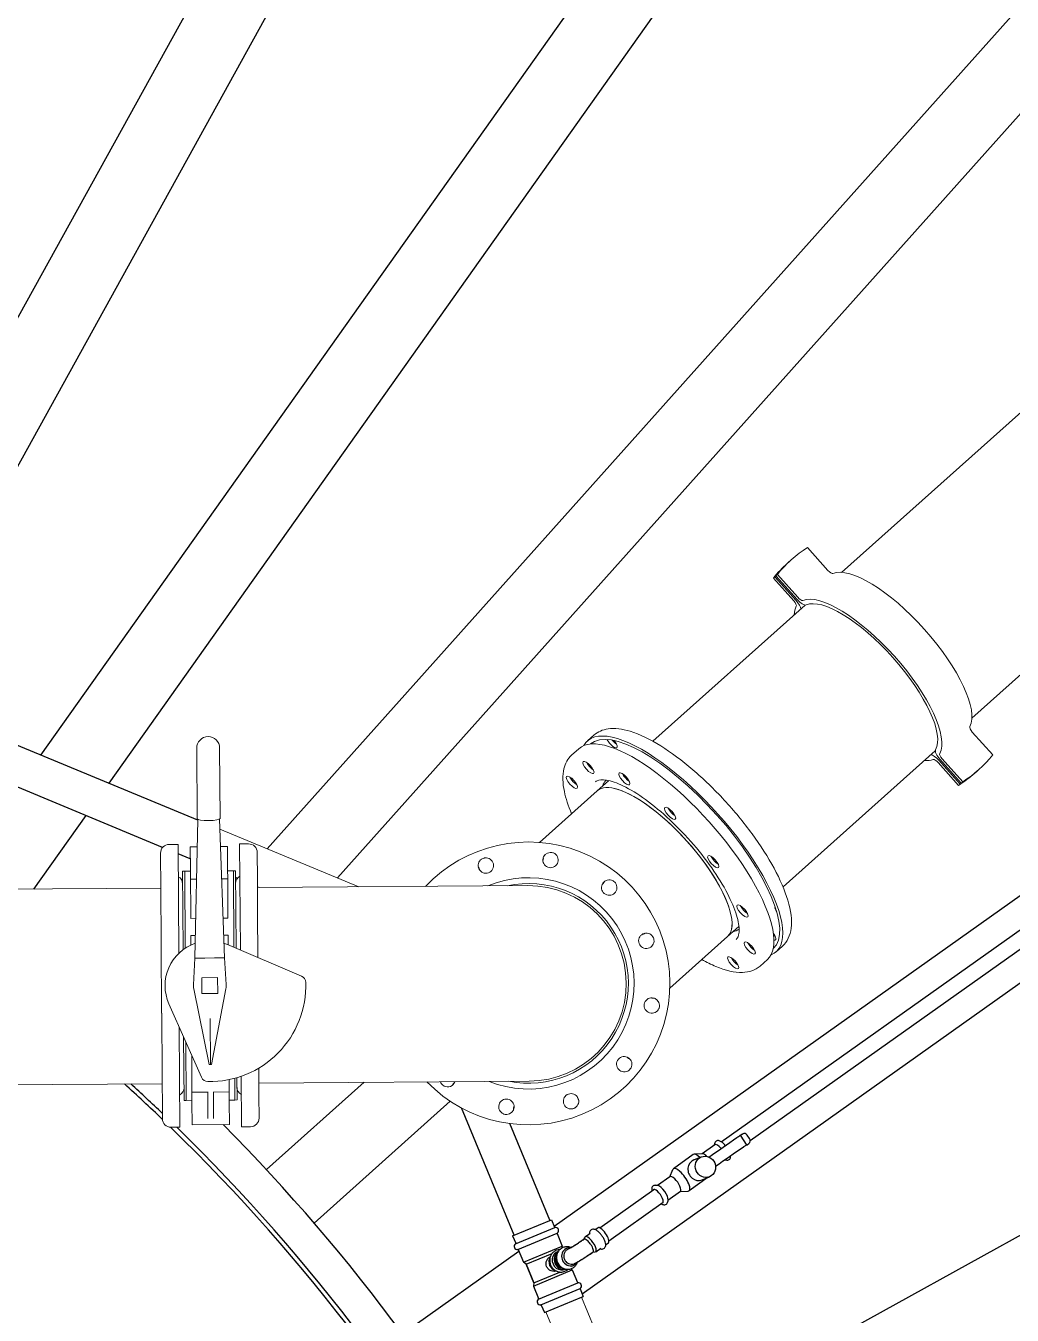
# Model space of a CAD drawing. Header units: millimetres. Extents: x 0 to 118900, y 0 to 84100.
# Drawn here: x 26547 to 27925, y 20382 to 22183 of the extents above; entities that cross this region are included whole.
import ezdxf

# ---------------------------------------------------------------- set-up
doc = ezdxf.new("R2010")
doc.units = ezdxf.units.MM
doc.header["$LTSCALE"] = 100
for name, color, linetype, lineweight, true_color in [('4003-AREA-04.1_F-Foundation', 7, 'Continuous', 25, 0xadadad), ('P_Anti-Foam (AF)', 6, 'Continuous', 18, 0xff00ff), ('P_BioGas (BG)', 94, 'Continuous', 18, 0x008100)]:
    doc.layers.add(name, color=color, linetype=linetype, lineweight=lineweight, true_color=true_color)
doc.layers.add('4003-AREA-04.1_T-Tank', color=7, linetype='Continuous', lineweight=25)
doc.layers.add('Visible', color=7, linetype='Continuous', lineweight=25)

msp = doc.modelspace()

# ---------------------------------------------------------------- linework, layer by layer
at = {"layer": '4003-AREA-04.1_F-Foundation'}
msp.add_circle((24937.91, 18779.59), 12250, dxfattribs=at)
at = {"layer": '4003-AREA-04.1_T-Tank'}
msp.add_circle((24937.91, 18779.59), 11950, dxfattribs=at)
at = {"layer": 'P_Anti-Foam (AF)'}
for p, q in [((27012.33, 20980.26), (26818.26, 21060.65)), ((26873.51, 20979.31), (26870.87, 20980.41)), ((27509.44, 19958.68), (27323.56, 20407.43)), ((27459.55, 19938.01), (27273.67, 20386.77))]:
    msp.add_line(p, q, dxfattribs=at)
at = {"layer": 'P_BioGas (BG)'}
for p, q in [((29036.85, 22626.05), (27686.65, 21419.32)), ((29218.77, 22422.49), (27868.58, 21215.77)), ((27667.5, 21422.07), (27638.94, 21454.02)), ((27612.82, 21433.76), (27610.78, 21431.94)), ((27614.35, 21435.13), (27616.39, 21436.95)), ((27591.29, 21411.43), (27593.33, 21413.26)), ((27619.85, 21379.48), (27591.29, 21411.43)), ((27593.33, 21413.26), (27623.07, 21379.98)), ((27594.86, 21414.62), (27596.9, 21416.45)), ((27624.6, 21381.35), (27594.86, 21414.62)), ((27596.9, 21416.45), (27625.46, 21384.5)), ((27635.56, 21373.66), (27422.89, 21183.58)), ((27331.94, 21184.11), (27340.69, 21191.94)), ((27897.72, 21164.48), (27869.16, 21196.43)), ((26786.72, 21075.36), (26786.05, 21173.84)), ((26818.72, 21075.58), (26818.05, 21174.06)), ((27319.67, 21173.15), (27309.52, 21164.07)), ((27817.48, 21170.11), (27604.81, 20980.03)), ((27822.37, 21156.99), (27852.11, 21123.72)), ((27853.64, 21125.08), (27823.9, 21158.36)), ((27827.12, 21158.86), (27855.68, 21126.91)), ((27850.07, 21121.89), (27821.51, 21153.84)), ((27874.66, 21140.78), (27872.62, 21138.96)), ((27876.19, 21142.15), (27878.23, 21143.98)), ((27361.02, 21128.3), (27345.26, 21114.21)), ((27852.11, 21123.72), (27850.07, 21121.89)), ((27855.68, 21126.91), (27853.64, 21125.08)), ((27345.26, 21114.21), (27264.77, 21042.27)), ((26787.71, 21074.42), (26783.36, 20880.69)), ((26817.75, 21074.62), (26824.74, 20880.98)), ((26759.97, 21039.54), (26747.47, 21039.45)), ((26759.97, 21039.54), (26761.01, 20887.4)), ((26776.99, 21036.19), (26786.85, 21036.26)), ((26776.99, 21036.19), (26777.2, 21004.72)), ((26819.13, 21036.48), (26828.99, 21036.55)), ((26829.2, 21005.08), (26828.99, 21036.55)), ((26845.96, 21040.13), (26858.46, 21040.21)), ((26846.98, 20892.08), (26845.96, 21040.13)), ((26735.55, 21027.37), (26735.57, 21023.98)), ((26735.58, 21023.02), (26735.57, 21023.98)), ((26735.58, 21023.02), (26735.86, 20981.92)), ((26870.67, 21010.85), (26870.55, 21028.29)), ((26769.22, 21002.1), (26766.22, 21002.08)), ((26766.22, 21002.08), (26766.97, 20892.45)), ((26769.22, 21002.1), (26777.22, 21002.16)), ((26769.22, 21002.1), (26769.96, 20894.55)), ((26769.22, 21002.1), (26769.96, 20894.55)), ((26777.3, 20990.9), (26777.2, 21004.72)), ((26829.2, 21005.08), (26829.3, 20991.25)), ((26829.22, 21002.51), (26837.22, 21002.57)), ((26837.22, 21002.57), (26840.22, 21002.59)), ((26837.95, 20895.93), (26837.22, 21002.57)), ((26837.95, 20895.93), (26837.22, 21002.57)), ((26840.96, 20894.65), (26840.22, 21002.59)), ((26870.67, 21010.85), (26870.68, 21008.79)), ((26871.09, 20949.08), (26870.68, 21008.79)), ((26735.88, 20978.37), (25317.97, 20968.69)), ((26735.88, 20978.77), (26735.86, 20981.92)), ((26735.88, 20978.77), (26736.4, 20902.34)), ((26777.3, 20990.9), (26785.84, 20990.96)), ((26777.3, 20990.9), (26777.59, 20948.22)), ((26820.76, 20991.2), (26829.3, 20991.25)), ((26829.59, 20948.58), (26829.3, 20991.25)), ((27248.37, 20981.87), (26870.88, 20979.29)), ((26777.67, 20936.23), (26777.59, 20948.22)), ((26829.59, 20948.58), (26829.67, 20936.58)), ((26871.09, 20949.08), (26871.11, 20945.15)), ((26871.55, 20881.58), (26871.11, 20945.15)), ((26784.61, 20936.27), (26777.67, 20936.23)), ((26829.67, 20936.58), (26822.73, 20936.53)), ((27542.95, 20924.74), (27527.18, 20910.66)), ((26777.84, 20912.45), (26784.08, 20912.49)), ((26777.84, 20912.45), (26777.93, 20898.99)), ((26823.59, 20912.76), (26829.83, 20912.81)), ((26829.93, 20899.36), (26829.83, 20912.81)), ((27446.69, 20838.72), (27527.18, 20910.66)), ((26736.43, 20897.84), (26736.4, 20902.34)), ((26736.43, 20897.84), (26737.06, 20806.56)), ((26932.17, 20855.68), (26828.87, 20899.81)), ((27595.16, 20889.59), (27603.92, 20897.42)), ((26783.36, 20880.69), (26781.35, 20843.58)), ((26783.36, 20880.69), (26797.36, 20880.79)), ((26797.39, 20880.79), (26797.36, 20880.79)), ((26810.71, 20880.88), (26797.39, 20880.79)), ((26810.74, 20880.88), (26810.71, 20880.88)), ((26810.74, 20880.88), (26824.74, 20880.98)), ((26827.26, 20843.9), (26824.74, 20880.98)), ((27582.9, 20878.64), (27572.74, 20869.56)), ((26815.24, 20853.41), (26793.24, 20853.26)), ((26793.24, 20853.26), (26793.39, 20831.26)), ((26815.39, 20831.41), (26815.24, 20853.41)), ((26781.79, 20837.68), (26803.57, 20732.33)), ((26793.39, 20831.26), (26815.39, 20831.41)), ((26806.57, 20732.35), (26826.9, 20837.99)), ((26747.18, 20817), (26792.72, 20714.31)), ((26737.09, 20801.91), (26737.06, 20806.56)), ((26737.09, 20801.91), (26737.65, 20720.24)), ((26804.63, 20796.35), (26805.07, 20732.34)), ((26761.71, 20784.23), (26762.66, 20644.55)), ((26767.8, 20770.49), (26768.41, 20682.09)), ((26770.85, 20763.62), (26771.41, 20682.11)), ((26770.85, 20763.62), (26771.41, 20682.11)), ((26779.04, 20736.1), (26778.98, 20745.29)), ((26779.04, 20736.1), (26779.33, 20693.42)), ((26805.07, 20732.34), (26803.57, 20732.33)), ((26806.57, 20732.35), (26805.07, 20732.34)), ((26872.85, 20690.77), (26872.6, 20727.04)), ((26737.75, 20705.38), (25319.83, 20695.7)), ((26737.67, 20716.7), (26737.65, 20720.24)), ((26737.67, 20716.7), (26738.01, 20666.51)), ((26831.33, 20693.77), (26831.21, 20711.06)), ((26839.41, 20682.57), (26839.2, 20712.96)), ((26839.41, 20682.57), (26839.2, 20712.96)), ((26842.41, 20682.59), (26842.19, 20713.8)), ((26848.66, 20645.14), (26848.18, 20715.72)), ((26872.74, 20706.3), (27250.24, 20708.88)), ((26779.33, 20693.42), (26801.33, 20693.57)), ((26779.43, 20679.6), (26779.33, 20693.42)), ((26801.58, 20656.61), (26801.33, 20694.1)), ((26809.33, 20694.15), (26809.58, 20656.67)), ((26809.33, 20693.62), (26831.33, 20693.77)), ((26831.33, 20693.77), (26831.42, 20679.95)), ((26872.85, 20690.77), (26872.87, 20688.1)), ((26873.07, 20658), (26872.87, 20688.1)), ((26771.41, 20682.11), (26768.41, 20682.09)), ((26771.41, 20682.11), (26779.41, 20682.16)), ((26779.43, 20679.6), (26779.64, 20648.13)), ((26831.41, 20682.52), (26839.41, 20682.57)), ((26831.64, 20648.48), (26831.42, 20679.95)), ((26839.41, 20682.57), (26842.41, 20682.59)), ((26738.02, 20665.02), (26738.01, 20666.51)), ((26738.02, 20665.02), (26738.08, 20656.38)), ((26873.07, 20658), (26873.08, 20657.65)), ((26873.08, 20657.3), (26873.08, 20657.65)), ((26762.66, 20644.55), (26750.16, 20644.46)), ((26779.64, 20648.13), (26831.64, 20648.48)), ((26848.66, 20645.14), (26861.16, 20645.22))]:
    msp.add_line(p, q, dxfattribs=at)
for centre, radius, start, end in [((26802.05, 21173.95), 16, 0.39123, 180.39123), ((26747.55, 21027.45), 12, 90.39123, 180.39123), ((26858.55, 21028.21), 12, 0.39123, 90.39123), ((27249.3, 20845.38), 197.5, 224.11159, 136.67087), ((27189.84, 21009.96), 10.75, 122.6162, 97.11095), ((27280.1, 21017.64), 10.75, 92.6162, 67.11095), ((27259.11, 21020.1), 11, 339.8586, 6.79338), ((26755.34, 20984.51), 11, 0.39123, 63.35554), ((26851.34, 20985.16), 11, 117.42692, 180.39123), ((27170.43, 21001.59), 11, 9.8586, 36.79338), ((27249.3, 20845.38), 147.5, 248.12356, 112.65889), ((27249.3, 20845.38), 139.5, 258.48724, 102.29522), ((27249.3, 20845.38), 136.5, 270.39123, 90.39123), ((27249.3, 20845.38), 136.5, 270.39123, 90.39123), ((27362.11, 20979.17), 10.75, 62.6162, 37.11095), ((27345.16, 20991.79), 11, 309.8586, 336.79338), ((27413.89, 20904.84), 10.75, 32.6162, 7.11095), ((27405.52, 20924.25), 11, 279.8586, 306.79338), ((26804.31, 20842.34), 62.5, 109.13465, 203.91347), ((26804.31, 20842.34), 62.5, 66.86899, 71.64781), ((26928.24, 20846.49), 10, 1.9176, 66.86899), ((26804.31, 20842.34), 23, 176.89123, 191.67791), ((26804.31, 20842.34), 134, 268.86486, 1.9176), ((26804.31, 20842.34), 23, 349.10454, 3.89123), ((27421.57, 20814.58), 10.75, 2.6162, 337.11095), ((27424.03, 20835.57), 11, 249.8586, 276.79338), ((27383.09, 20732.57), 10.75, 332.6162, 307.11095), ((27395.72, 20749.52), 11, 219.8586, 246.79338), ((26801.86, 20718.36), 10, 203.91347, 268.86486), ((27136.5, 20711.59), 10.75, 199.30087, 217.11095), ((27136.5, 20711.59), 10.75, 242.6162, 341.48158), ((27153.45, 20698.96), 11, 129.8586, 156.79338), ((26757.29, 20699.51), 11, 297.42692, 0.39123), ((26853.29, 20700.17), 11, 180.39123, 243.35554), ((27308.77, 20680.79), 10.75, 302.6162, 277.11095), ((27218.51, 20673.11), 10.75, 272.6162, 247.11095), ((27239.5, 20670.65), 11, 159.8586, 186.79338), ((27328.18, 20689.16), 11, 189.8586, 216.79338), ((26750.08, 20656.46), 12, 180.39123, 270.39123), ((26861.08, 20657.22), 12, 270.39123, 0.39123)]:
    msp.add_arc(centre, radius, start, end, dxfattribs=at)
for centre, major_axis, ratio, start_param, end_param in [((27747.31, 21290.46), (-130.92, 146.49), 0.9396926, 6.1298882, 6.4364824), ((27741.7, 21285.45), (-130.92, 146.49), 0.9396926, 0, 0.1532971), ((27743.74, 21287.27), (-130.92, 146.49), 0.9396926, 6.2776275, 6.4364824), ((27745.27, 21288.64), (-130.92, 146.49), 0.9396926, 0, 0.1532971), ((27765.52, 21306.74), (96.29, -107.74), 0.3420201, 0.1249148, 3.0166779), ((27669.54, 21423.89), (5.33, -5.96), 0.3420201, 4.712389, 6.1582705), ((27723.49, 21269.17), (-96.29, 107.74), 0.3420201, 3.2665074, 6.1582705), ((27617.81, 21377.66), (5.33, -5.96), 0.3420201, 0.1249148, 1.5707963), ((27723.49, 21269.17), (-96.29, 107.74), 0.3420201, 0.1249148, 0.3343108), ((27619.5, 21376.79), (9.33, -10.44), 0.3420201, 0.3731081, 1.5707963), ((27628.17, 21384.54), (9.33, -10.44), 0.3420201, 4.712389, 6.1699869), ((27627.5, 21386.32), (5.33, -5.96), 0.3420201, 4.712389, 6.1582705), ((27723.49, 21269.17), (90.96, -101.78), 0.3420201, 0.1131984, 3.0283942), ((27451.29, 21025.89), (131.61, -147.26), 0.3420201, 0, 3.1415927), ((27463.55, 21036.85), (-131.61, 147.26), 0.3420201, 3.0195664, 6.4052116), ((27463.55, 21036.85), (-127.61, 142.78), 0.3420201, 3.1427999, 6.2819781), ((27871.2, 21198.25), (-5.33, 5.96), 0.3420201, 0.1249148, 1.5707963), ((27365.75, 21182.62), (7.16, -8.02), 0.3420201, 3.9931039, 7.7997773), ((27369.95, 21186.38), (7.16, -8.02), 0.3420201, 4.5602653, 5.4094412), ((27723.49, 21269.17), (96.29, -107.74), 0.3420201, 5.9488745, 6.1582705), ((27818.8, 21153.8), (-9.33, 10.44), 0.3420201, 4.712389, 5.9100772), ((27819.47, 21152.02), (-5.33, 5.96), 0.3420201, 4.712389, 6.1582705), ((27827.47, 21161.55), (-9.33, 10.44), 0.3420201, 0.1131984, 1.5707963), ((27829.16, 21160.68), (-5.33, 5.96), 0.3420201, 0.1249148, 1.5707963), ((27747.31, 21290.46), (130.92, -146.49), 0.9396926, 6.1298882, 6.4364824), ((27337.23, 21150.67), (7.33, -8.2), 0.3420201, 3.9886152, 5.4361627), ((27387.42, 21134.78), (7.33, -8.2), 0.3420201, 3.9886152, 5.4361627), ((27741.7, 21285.45), (130.92, -146.49), 0.9396926, 6.1298882, 6.2831853), ((27743.74, 21287.27), (130.92, -146.49), 0.9396926, 6.1298882, 6.2887431), ((27745.27, 21288.64), (130.92, -146.49), 0.9396926, 6.1298882, 6.2831853), ((27314.13, 21130.02), (7.33, -8.2), 0.3420201, 3.9886152, 5.4361627), ((27436.22, 21012.43), (90.96, -101.78), 0.3420201, 0, 3.1415927), ((27436.22, 21012.43), (-90.96, 101.78), 0.3420201, 3.1415927, 6.2831853), ((27451.29, 21025.89), (-92.96, 104.01), 0.3420201, 0.0208285, 0.2077638), ((27451.25, 21086.61), (7.33, -8.2), 0.3420201, 3.9886152, 5.4361627), ((26802.72, 21075.47), (16, 0.11), 0.1736482, 3.1415927, 6.2831853), ((27511.61, 21019.06), (7.33, -8.2), 0.3420201, 3.9886152, 5.4361627), ((27552.34, 20950.25), (7.33, -8.2), 0.3420201, 3.9886152, 5.4361627), ((27601.25, 20944.6), (-7.16, 8.02), 0.3420201, 0.1167659, 1.1705831), ((27451.29, 21025.89), (92.96, -104.01), 0.3420201, 6.0754215, 6.2623568), ((27587.27, 20914.26), (7.16, -8.02), 0.3420201, 0.1081806, 1.3622585), ((27591.47, 20918.01), (7.16, -8.02), 0.3420201, 5.1109596, 5.4094412), ((27587.27, 20914.26), (7.16, -8.02), 0.3420201, 5.7733065, 5.9462155), ((27562.52, 20898.6), (7.33, -8.2), 0.3420201, 3.9886152, 5.4361627), ((27539.42, 20877.95), (7.33, -8.2), 0.3420201, 3.9886152, 5.4361627)]:
    msp.add_ellipse(centre, major_axis=major_axis, ratio=ratio, start_param=start_param, end_param=end_param, dxfattribs=at)
for centre, major_axis in [((27333.03, 21146.91), (-7.33, 8.2)), ((27383.22, 21131.02), (7.33, -8.2)), ((27309.93, 21126.27), (-7.33, 8.2)), ((27447.04, 21082.85), (7.33, -8.2)), ((27507.41, 21015.31), (7.33, -8.2)), ((27548.14, 20946.49), (7.33, -8.2)), ((27558.31, 20894.84), (7.33, -8.2)), ((27535.21, 20874.19), (7.33, -8.2))]:
    msp.add_ellipse(centre, major_axis=major_axis, ratio=0.3420201, dxfattribs=at)
for points, knots in [([(27340.69, 21191.94), (27346.14, 21196.81), (27353.11, 21199.71), (27369.98, 21202.18), (27380.23, 21200.78), (27404.47, 21193.42), (27418.88, 21186.45), (27448.59, 21167.99), (27463.79, 21156.68), (27493.83, 21130.97), (27508.65, 21116.64), (27536.67, 21086.26), (27549.87, 21070.24), (27573.46, 21037.97), (27583.84, 21021.72), (27600.81, 20990.35), (27607.36, 20975.25), (27615.83, 20947.04), (27617.68, 20934.02), (27614.87, 20912.7), (27610.93, 20903.69), (27603.92, 20897.42)], [2.2417999, 2.2417999, 2.2417999, 2.2417999, 2.4642164, 2.4642164, 2.7539375, 2.7539375, 3.1034928, 3.1034928, 3.4384899, 3.4384899, 3.7666188, 3.7666188, 4.0928724, 4.0928724, 4.420122, 4.420122, 4.7522354, 4.7522354, 5.097126, 5.097126, 5.3833925, 5.3833925, 5.3833925, 5.3833925]), ([(27309.52, 21164.07), (27304.09, 21159.22), (27300.52, 21152.57), (27296.53, 21135.77), (27297, 21125.08), (27301.48, 21103.63), (27304.86, 21093.23), (27309.47, 21082.22)], [6.28318531, 6.28318531, 6.28318531, 6.28318531, 6.51692817, 6.51692817, 6.81802427, 6.81802427, 7.06364882, 7.06364882, 7.06364882, 7.06364882]), ([(27539.42, 20906.84), (27541.34, 20908.56), (27542.93, 20911.44), (27543.81, 20922.12), (27543.06, 20929.15), (27538.47, 20946.04), (27534.58, 20955.98), (27523.74, 20977.83), (27516.67, 20989.81), (27499.97, 21014.39), (27490.3, 21026.99), (27469.41, 21051.35), (27458.18, 21063.1), (27435.4, 21084.44), (27423.85, 21094.04), (27401.79, 21110.02), (27391.27, 21116.44), (27372.72, 21125.45), (27364.6, 21128.13), (27352.2, 21130.08), (27347.91, 21129.49), (27344.32, 21127.93), (27343.53, 21127.41), (27342.83, 21126.79)], [3.1415927, 3.1415927, 3.1415927, 3.1415927, 3.4557519, 3.4557519, 3.7408991, 3.7408991, 4.0344255, 4.0344255, 4.3406989, 4.3406989, 4.6527012, 4.6527012, 4.9664985, 4.9664985, 5.2795213, 5.2795213, 5.5885234, 5.5885234, 5.8871717, 5.8871717, 6.1703031, 6.1703031, 6.2831853, 6.2831853, 6.2831853, 6.2831853]), ([(26735.57, 21023.98), (26735.57, 21023.98), (26735.57, 21023.98), (26735.58, 21023.88), (26735.58, 21023.71), (26735.58, 21023.31), (26735.58, 21023.17), (26735.58, 21023.02)], [-2.17736247, -2.17736247, -2.17736247, -2.17736247, -2.07623279, -2.07623279, -1.81189965, -1.81189965, -1.69812221, -1.69812221, -1.69812221, -1.69812221]), ([(27184.05, 21019.02), (27184.18, 21019.11), (27184.32, 21019.19), (27185.34, 21019.78), (27186.29, 21020.16), (27187.68, 21020.5), (27188.09, 21020.58), (27188.51, 21020.63)], [-2.17747426, -2.17747426, -2.17747426, -2.17747426, -2.12868784, -2.12868784, -1.82469566, -1.82469566, -1.69810299, -1.69810299, -1.69810299, -1.69810299]), ([(27279.61, 21028.38), (27279.95, 21028.4), (27280.28, 21028.4), (27281.5, 21028.34), (27282.37, 21028.19), (27283.58, 21027.82), (27283.94, 21027.69), (27284.28, 21027.55)], [-2.17736247, -2.17736247, -2.17736247, -2.17736247, -2.07623279, -2.07623279, -1.81189965, -1.81189965, -1.69812221, -1.69812221, -1.69812221, -1.69812221]), ([(26870.68, 21008.79), (26870.68, 21008.89), (26870.68, 21008.99), (26870.67, 21009.68), (26870.67, 21010.15), (26870.67, 21010.64), (26870.67, 21010.76), (26870.67, 21010.85)], [-2.17747426, -2.17747426, -2.17747426, -2.17747426, -2.12868784, -2.12868784, -1.82469566, -1.82469566, -1.69810299, -1.69810299, -1.69810299, -1.69810299]), ([(26735.86, 20981.92), (26735.86, 20981.84), (26735.86, 20981.76), (26735.87, 20981.15), (26735.87, 20980.5), (26735.88, 20979.44), (26735.88, 20979.11), (26735.88, 20978.77)], [-2.17747426, -2.17747426, -2.17747426, -2.17747426, -2.12868784, -2.12868784, -1.82469566, -1.82469566, -1.69810299, -1.69810299, -1.69810299, -1.69810299]), ([(27367.06, 20988.71), (27367.2, 20988.64), (27367.34, 20988.56), (27368.36, 20987.97), (27369.16, 20987.34), (27370.16, 20986.31), (27370.43, 20985.99), (27370.68, 20985.65)], [-2.17747426, -2.17747426, -2.17747426, -2.17747426, -2.12868784, -2.12868784, -1.82469566, -1.82469566, -1.69810299, -1.69810299, -1.69810299, -1.69810299]), ([(26871.11, 20945.15), (26871.11, 20945.3), (26871.11, 20945.45), (26871.1, 20946.53), (26871.1, 20947.39), (26871.09, 20948.48), (26871.09, 20948.79), (26871.09, 20949.08)], [-2.17747426, -2.17747426, -2.17747426, -2.17747426, -2.12868784, -2.12868784, -1.82469566, -1.82469566, -1.69810299, -1.69810299, -1.69810299, -1.69810299]), ([(27422.95, 20910.63), (27423.03, 20910.5), (27423.12, 20910.36), (27423.71, 20909.34), (27424.09, 20908.39), (27424.43, 20907), (27424.51, 20906.59), (27424.56, 20906.17)], [-2.17747426, -2.17747426, -2.17747426, -2.17747426, -2.12868784, -2.12868784, -1.82469566, -1.82469566, -1.69810299, -1.69810299, -1.69810299, -1.69810299]), ([(27594.69, 20906.55), (27594.67, 20906.52), (27594.65, 20906.5), (27594.55, 20906.35), (27594.45, 20906.25), (27594.29, 20906.13), (27594.24, 20906.1), (27594.17, 20906.06), (27594.15, 20906.04), (27594.11, 20906.03), (27594.1, 20906.02), (27594.09, 20906.02), (27594.08, 20906.01), (27594.07, 20906.01), (27594.06, 20906.01), (27594.04, 20906), (27594.03, 20906), (27594.01, 20905.98), (27593.98, 20905.98), (27593.77, 20905.9), (27593.56, 20905.87), (27593.26, 20905.87), (27593.19, 20905.88), (27593.12, 20905.88)], [-0.5865445, -0.5865445, -0.5865445, -0.5865445, -0.56031937, -0.56031937, -0.43572732, -0.43572732, -0.38549956, -0.38549956, -0.36394548, -0.36394548, -0.3544657, -0.3544657, -0.34825174, -0.34825174, -0.3423328, -0.3423328, -0.33431261, -0.33431261, -0.31612682, -0.31612682, -0.15331458, -0.15331458, -0.1082215, -0.1082215, -0.1082215, -0.1082215]), ([(26736.4, 20902.34), (26736.4, 20902.2), (26736.41, 20902.06), (26736.41, 20901.03), (26736.42, 20900.07), (26736.43, 20898.67), (26736.43, 20898.25), (26736.43, 20897.84)], [-2.17747426, -2.17747426, -2.17747426, -2.17747426, -2.12868784, -2.12868784, -1.82469566, -1.82469566, -1.69810299, -1.69810299, -1.69810299, -1.69810299]), ([(27491.4, 20878.67), (27498.09, 20874.94), (27504.6, 20871.73), (27524.42, 20863.42), (27536.85, 20860.34), (27557.43, 20860.9), (27566.2, 20863.71), (27572.74, 20869.56)], [8.64431445, 8.64431445, 8.64431445, 8.64431445, 8.80207717, 8.80207717, 9.14300595, 9.14300595, 9.42477796, 9.42477796, 9.42477796, 9.42477796]), ([(27432.31, 20815.07), (27432.33, 20814.73), (27432.33, 20814.4), (27432.27, 20813.18), (27432.12, 20812.31), (27431.75, 20811.1), (27431.62, 20810.74), (27431.48, 20810.4)], [-2.17736247, -2.17736247, -2.17736247, -2.17736247, -2.07623279, -2.07623279, -1.81189965, -1.81189965, -1.69812221, -1.69812221, -1.69812221, -1.69812221]), ([(26737.06, 20806.56), (26737.06, 20806.22), (26737.06, 20805.89), (26737.07, 20804.67), (26737.08, 20803.8), (26737.08, 20802.61), (26737.09, 20802.26), (26737.09, 20801.91)], [-2.17736247, -2.17736247, -2.17736247, -2.17736247, -2.07623279, -2.07623279, -1.81189965, -1.81189965, -1.69812221, -1.69812221, -1.69812221, -1.69812221]), ([(27392.64, 20727.62), (27392.56, 20727.48), (27392.49, 20727.34), (27391.9, 20726.32), (27391.27, 20725.52), (27390.24, 20724.52), (27389.92, 20724.25), (27389.58, 20724)], [-2.17747426, -2.17747426, -2.17747426, -2.17747426, -2.12868784, -2.12868784, -1.82469566, -1.82469566, -1.69810299, -1.69810299, -1.69810299, -1.69810299]), ([(26737.65, 20720.24), (26737.65, 20720.1), (26737.65, 20719.96), (26737.66, 20718.96), (26737.66, 20718.17), (26737.67, 20717.21), (26737.67, 20716.94), (26737.67, 20716.7)], [-2.17747426, -2.17747426, -2.17747426, -2.17747426, -2.12868784, -2.12868784, -1.82469566, -1.82469566, -1.69810299, -1.69810299, -1.69810299, -1.69810299]), ([(26872.87, 20688.1), (26872.87, 20688.16), (26872.87, 20688.22), (26872.86, 20688.7), (26872.86, 20689.24), (26872.85, 20690.17), (26872.85, 20690.46), (26872.85, 20690.77)], [-2.17747426, -2.17747426, -2.17747426, -2.17747426, -2.12868784, -2.12868784, -1.82469566, -1.82469566, -1.69810299, -1.69810299, -1.69810299, -1.69810299]), ([(27131.55, 20702.04), (27131.41, 20702.12), (27131.27, 20702.19), (27130.25, 20702.78), (27129.45, 20703.41), (27128.45, 20704.44), (27128.18, 20704.76), (27127.92, 20705.1)], [-2.17747426, -2.17747426, -2.17747426, -2.17747426, -2.12868784, -2.12868784, -1.82469566, -1.82469566, -1.69810299, -1.69810299, -1.69810299, -1.69810299]), ([(27314.56, 20671.73), (27314.42, 20671.65), (27314.28, 20671.56), (27313.27, 20670.97), (27312.32, 20670.59), (27310.93, 20670.25), (27310.51, 20670.17), (27310.1, 20670.12)], [-2.17747426, -2.17747426, -2.17747426, -2.17747426, -2.12868784, -2.12868784, -1.82469566, -1.82469566, -1.69810299, -1.69810299, -1.69810299, -1.69810299]), ([(26738.01, 20666.51), (26738.01, 20666.43), (26738.01, 20666.35), (26738.02, 20665.79), (26738.02, 20665.43), (26738.02, 20665.13), (26738.02, 20665.06), (26738.02, 20665.02)], [-2.17747426, -2.17747426, -2.17747426, -2.17747426, -2.12868784, -2.12868784, -1.82469566, -1.82469566, -1.69810299, -1.69810299, -1.69810299, -1.69810299]), ([(26873.08, 20657.65), (26873.08, 20657.6), (26873.08, 20657.56), (26873.08, 20657.5), (26873.07, 20657.56), (26873.08, 20657.79), (26873.08, 20657.89), (26873.07, 20658)], [-2.17736247, -2.17736247, -2.17736247, -2.17736247, -2.07623279, -2.07623279, -1.81189965, -1.81189965, -1.69812221, -1.69812221, -1.69812221, -1.69812221]), ([(27219, 20662.37), (27218.66, 20662.35), (27218.32, 20662.35), (27217.11, 20662.41), (27216.24, 20662.56), (27215.03, 20662.93), (27214.67, 20663.06), (27214.32, 20663.2)], [-2.17736247, -2.17736247, -2.17736247, -2.17736247, -2.07623279, -2.07623279, -1.81189965, -1.81189965, -1.69812221, -1.69812221, -1.69812221, -1.69812221])]:
    msp.add_open_spline(points, degree=3, knots=knots, dxfattribs=at)
at = {"layer": 'Visible'}
for p, q in [((26267.43, 21288.81), (30674.1, 29262.97)), ((30761.62, 29214.6), (26360.4, 21250.3)), ((26568.37, 21164.16), (31811.8, 28554.8)), ((31893.35, 28496.94), (26663.14, 21124.9)), ((26884.59, 21033.17), (32863.05, 27723.71)), ((32937.62, 27657.07), (26982.47, 20992.63)), ((34712.47, 25654.4), (27324.29, 20411.68)), ((27408.52, 20202.33), (35372.37, 24604.28)), ((26787.68, 21073.32), (25010.14, 21809.6)), ((26738.44, 21035.26), (24989.48, 21759.71)), ((27285.04, 20506.44), (28981.79, 21710.48)), ((27518.51, 20624.3), (29020.58, 21690.18)), ((27559.03, 20626.07), (29033.32, 21672.24)), ((26631.09, 21079.73), (26558.32, 20977.16)), ((26777.11, 21019.25), (26760.06, 21026.31)), ((26842.76, 20992.05), (26840.29, 20993.08)), ((26883.32, 20585.34), (27019.79, 20707.31)), ((27140.16, 20680.77), (26949.95, 20510.77)), ((27229.28, 20493.94), (27155.76, 20671.44)), ((27279.17, 20514.6), (27223.25, 20649.6)), ((27548.18, 20635.06), (27545.87, 20633.43)), ((27558.14, 20628.68), (27554.8, 20633.65)), ((27509.59, 20619.99), (27491.91, 20607.45)), ((27509.07, 20619.62), (27509.58, 20622.11)), ((27545.66, 20632.05), (27553.45, 20620.46)), ((27554.77, 20620.18), (27557.08, 20621.81)), ((27479.43, 20606.37), (27451.68, 20586.68)), ((27480.45, 20598.88), (27490.63, 20603.1)), ((27492.42, 20607.48), (27480.72, 20606.8)), ((27523.96, 20598.95), (27526.23, 20598.65)), ((27446.55, 20575.25), (27450.85, 20585.6)), ((27430.23, 20562.97), (27426.87, 20563.42)), ((27446.9, 20575.51), (27429.39, 20563.08)), ((27500.46, 20574.7), (27473.67, 20555.69)), ((27491.93, 20571.17), (27502.11, 20575.39)), ((27349, 20504.01), (27424.57, 20557.63)), ((27461.55, 20554.87), (27444.03, 20542.45)), ((27461.19, 20554.62), (27472.38, 20555.27)), ((27361.73, 20486.07), (27437.3, 20539.69)), ((27444.2, 20543.27), (27443.52, 20539.95)), ((27227.15, 20493.06), (27281.29, 20515.48)), ((27281.29, 20515.48), (27285.62, 20505.04)), ((27227.15, 20493.06), (27231.48, 20482.62)), ((27231.21, 20481.97), (27286.27, 20504.77)), ((27234.5, 20474.02), (27289.56, 20496.83)), ((27289.29, 20496.17), (27296.6, 20478.53)), ((27326.68, 20488.2), (27327.96, 20491)), ((27328.49, 20491.67), (27335.56, 20496.68)), ((27342.43, 20501.56), (27346.17, 20504.21)), ((27073.26, 20356.17), (27236.02, 20471.66)), ((27235.15, 20473.75), (27242.46, 20456.1)), ((27242.46, 20456.1), (27296.6, 20478.53)), ((27296.26, 20475.93), (27296.6, 20478.53)), ((27299.9, 20474.26), (27302.8, 20475.47)), ((27343.31, 20470.79), (27350.38, 20475.81)), ((27357.25, 20480.68), (27360.99, 20483.33)), ((27246.12, 20453.29), (27242.46, 20456.1)), ((27246.12, 20453.29), (27282.29, 20468.27)), ((27246.12, 20453.29), (27256.83, 20427.42)), ((27256.83, 20427.42), (27246.12, 20453.29)), ((27290.39, 20470.33), (27290.55, 20470.39)), ((27339.36, 20470.22), (27342.51, 20470.51)), ((27256.24, 20422.84), (27310.38, 20445.27)), ((27256.83, 20427.42), (27293.01, 20442.4)), ((27300.18, 20446.67), (27300.35, 20446.74)), ((27308.3, 20446.87), (27310.38, 20445.27)), ((27309.69, 20450.61), (27312.6, 20451.82)), ((27310.38, 20445.27), (27317.69, 20427.62)), ((27256.83, 20427.42), (27256.24, 20422.84)), ((27256.24, 20422.84), (27263.55, 20405.2)), ((27263.28, 20404.54), (27318.34, 20427.35)), ((27266.57, 20396.6), (27321.63, 20419.41)), ((27321.36, 20418.75), (27325.68, 20408.31)), ((27271.55, 20385.89), (27325.68, 20408.31)), ((27267.22, 20396.33), (27271.55, 20385.89))]:
    msp.add_line(p, q, dxfattribs=at)
for centre, radius, start, end in [((24937.91, 18779.59), 12796, 45.675698, 314.324302), ((24937.91, 18779.59), 2654.3, 55.85215, 348.39071), ((24937.91, 18779.59), 2606, 57.42664, 348.90027), ((24937.91, 18779.59), 2600, 57.63108, 342.65786), ((24937.91, 18779.59), 2600, 46.18065, 47.7782), ((24937.91, 18779.59), 2606, 46.3097, 47.635), ((24937.91, 18779.59), 2600, 11.12567, 45.82883), ((24937.91, 18779.59), 2606, 11.09973, 45.69463), ((24937.91, 18779.59), 2654.3, 11.60929, 44.75495), ((27286.08, 20505.23), 0.5, 202.5, 292.5), ((27286.97, 20500.41), 4.42, 305.83332, 99.16668), ((27289.75, 20496.37), 0.5, 112.5, 202.5), ((27233.79, 20478.38), 4.42, 125.83332, 279.16668), ((27231.02, 20482.43), 0.5, 292.5, 22.5), ((27234.69, 20473.56), 0.5, 22.5, 112.5), ((27318.15, 20427.81), 0.5, 202.5, 292.5), ((27319.04, 20422.99), 4.42, 305.83332, 99.16668), ((27321.82, 20418.94), 0.5, 112.5, 202.5), ((27265.86, 20400.96), 4.42, 125.83332, 279.16668), ((27263.09, 20405.01), 0.5, 292.5, 22.5), ((27266.76, 20396.14), 0.5, 22.5, 112.5)]:
    msp.add_arc(centre, radius, start, end, dxfattribs=at)
for centre, major_axis, ratio, start_param, end_param in [((27546.43, 20632.6), (-0.383, 0.924), 0.9396926, 0.2113222, 1.7821186), ((27550.96, 20630.92), (-1.91, 4.62), 0.9396926, 4.9237112, 6.4945075), ((27516.91, 20609.68), (-7.32, 10.32), 0.3344117, 4.9784483, 6.2831853), ((27543.1, 20626.04), (-2.81, 4.13), 0.0810838, 6.2111463, 6.2845596), ((27554.22, 20621.01), (0.383, -0.924), 0.9396926, 4.9237112, 6.4945075), ((27554.3, 20625.95), (1.91, -4.62), 0.9396926, 0.2113222, 1.7821186), ((27486.19, 20585.03), (-5.74, 13.86), 0.9396926, 0, 3.1415927), ((27490.42, 20590.88), (-11, 15.5), 0.3344117, 5.2842477, 6.2831853), ((27498.88, 20596.88), (-7.32, 10.32), 0.3344117, 5.1944015, 6.076857), ((27462.68, 20571.19), (11, -15.5), 0.3344117, 6.076857, 9.6311063), ((27436.19, 20552.39), (7.32, -10.32), 0.3344117, 0.3023316, 2.839261), ((27454.22, 20565.19), (7.32, -10.32), 0.3344117, 0, 3.1415927), ((27430.44, 20548.31), (6.45, -9.09), 0.3344117, 6.1189709, 9.5889924), ((27335.9, 20481.23), (-7.41, 10.44), 0.3344117, 2.9500109, 6.4747671), ((27353.58, 20493.77), (-7.41, 10.44), 0.3344117, 3.1415927, 6.2831853), ((27307.7, 20463.64), (-4.9, 11.83), 0.9396926, 5.8300658, 10.0394341), ((27290.01, 20456.31), (4.9, -11.83), 0.9396926, 3.7341722, 5.6906057), ((27295.13, 20458.43), (-5.09, 12.29), 0.9396926, 6.2040705, 9.5038928), ((27297.27, 20459.32), (-4.9, 11.83), 0.9396926, 0.1899952, 2.9515974), ((27297.27, 20459.32), (4.21, -10.16), 0.9396926, 3.6639041, 5.7608739), ((27300.43, 20460.63), (4.9, -11.83), 0.9396926, 4.13268, 5.2920979)]:
    msp.add_ellipse(centre, major_axis=major_axis, ratio=ratio, start_param=start_param, end_param=end_param, dxfattribs=at)
msp.add_ellipse((27496.37, 20589.24), major_axis=(-5.74, 13.86), ratio=0.9396926, dxfattribs=at)
for points, knots in [([(27540.29, 20630.17), (27541.1, 20630.73), (27541.94, 20631.3), (27543.57, 20632.37), (27544.38, 20632.88), (27545.88, 20633.81), (27546.59, 20634.23), (27547.81, 20634.93), (27548.34, 20635.21), (27548.84, 20635.45)], [0, 0, 0, 0, 0.2987621, 0.2987621, 0.590972, 0.590972, 0.8872085, 0.8872085, 1.1682681, 1.1682681, 1.1682681, 1.1682681]), ([(27524.32, 20618.95), (27523.5, 20619.92), (27522.65, 20620.84), (27520.72, 20622.69), (27519.64, 20623.57), (27517.37, 20625.04), (27516.19, 20625.62), (27514.36, 20625.87), (27513.86, 20625.89), (27512.62, 20625.71), (27511.87, 20625.42), (27510.76, 20624.55), (27510.36, 20624.05), (27509.84, 20623.07), (27509.68, 20622.59), (27509.58, 20622.11)], [5.0266076, 5.0266076, 5.0266076, 5.0266076, 5.3083823, 5.3083823, 5.6622127, 5.6622127, 6.0534392, 6.0534392, 6.1899821, 6.1899821, 6.3752397, 6.3752397, 6.5238543, 6.5238543, 6.661713, 6.661713, 6.661713, 6.661713]), ([(27554.66, 20620.11), (27554.45, 20620.01), (27554.18, 20619.86), (27553.56, 20619.5), (27553.19, 20619.27), (27552.37, 20618.77), (27551.92, 20618.48), (27550.99, 20617.87), (27550.51, 20617.55), (27549.88, 20617.12), (27549.72, 20617), (27549.55, 20616.89)], [0, 0, 0, 0, 0.14841026, 0.14841026, 0.30495548, 0.30495548, 0.47164884, 0.47164884, 0.64114791, 0.64114791, 0.70330573, 0.70330573, 0.70330573, 0.70330573]), ([(27526.23, 20598.65), (27526.7, 20598.58), (27527.2, 20598.57), (27528.43, 20598.76), (27529.18, 20599.05), (27530.28, 20599.92), (27530.67, 20600.42), (27531.28, 20601.56), (27531.45, 20602.2), (27531.59, 20603.31), (27531.59, 20603.78), (27531.57, 20604.26)], [2.91545703, 2.91545703, 2.91545703, 2.91545703, 3.05056723, 3.05056723, 3.23484812, 3.23484812, 3.38351169, 3.38351169, 3.56712872, 3.56712872, 3.7070917, 3.7070917, 3.7070917, 3.7070917]), ([(27426.87, 20563.42), (27426.4, 20563.48), (27425.9, 20563.49), (27424.67, 20563.31), (27423.93, 20563.01), (27422.82, 20562.14), (27422.43, 20561.65), (27421.82, 20560.51), (27421.65, 20559.86), (27421.44, 20558.18), (27421.55, 20557.15), (27421.8, 20555.95), (27421.83, 20555.83), (27421.86, 20555.71)], [6.05704968, 6.05704968, 6.05704968, 6.05704968, 6.19215988, 6.19215988, 6.37644078, 6.37644078, 6.52510434, 6.52510434, 6.70872138, 6.70872138, 7.01681547, 7.01681547, 7.05134996, 7.05134996, 7.05134996, 7.05134996]), ([(27434.59, 20537.77), (27435.76, 20537.01), (27436.93, 20536.45), (27438.74, 20536.19), (27439.25, 20536.18), (27440.48, 20536.36), (27441.23, 20536.65), (27442.34, 20537.52), (27442.74, 20538.01), (27443.26, 20539), (27443.42, 20539.48), (27443.52, 20539.95)], [8.80900533, 8.80900533, 8.80900533, 8.80900533, 9.19503184, 9.19503184, 9.33157471, 9.33157471, 9.51683233, 9.51683233, 9.66544697, 9.66544697, 9.80330561, 9.80330561, 9.80330561, 9.80330561]), ([(27337.69, 20501.72), (27337.06, 20501.45), (27336.45, 20501.04), (27335.51, 20500.05), (27335.17, 20499.49), (27334.64, 20498.21), (27334.51, 20497.51), (27334.45, 20496.52), (27334.45, 20496.21), (27334.46, 20495.9)], [0, 0, 0, 0, 0.14180959, 0.14180959, 0.28196383, 0.28196383, 0.46608733, 0.46608733, 0.55276051, 0.55276051, 0.55276051, 0.55276051]), ([(27349.27, 20475.02), (27349.61, 20474.89), (27349.96, 20474.77), (27350.87, 20474.54), (27351.46, 20474.45), (27352.91, 20474.49), (27353.82, 20474.69), (27355.21, 20475.51), (27355.73, 20475.98), (27356.53, 20477.05), (27356.8, 20477.65), (27357.22, 20479.05), (27357.28, 20479.83), (27357.21, 20481.94), (27356.89, 20483.26), (27355.94, 20486.06), (27355.27, 20487.52), (27353.72, 20490.34), (27352.87, 20491.68), (27351.04, 20494.22), (27350.06, 20495.43), (27348.02, 20497.64), (27346.96, 20498.64), (27344.71, 20500.4), (27343.54, 20501.15), (27341.61, 20501.87), (27340.94, 20502.04), (27339.43, 20502.15), (27338.55, 20502.07), (27337.69, 20501.72)], [2.7412242, 2.7412242, 2.7412242, 2.7412242, 2.8430931, 2.8430931, 2.9963294, 2.9963294, 3.1886278, 3.1886278, 3.3249934, 3.3249934, 3.4731321, 3.4731321, 3.6855457, 3.6855457, 4.0660634, 4.0660634, 4.4555053, 4.4555053, 4.8096821, 4.8096821, 5.1572212, 5.1572212, 5.513052, 5.513052, 5.9027882, 5.9027882, 6.0893208, 6.0893208, 6.2831853, 6.2831853, 6.2831853, 6.2831853]), ([(27293.17, 20473.7), (27292.72, 20473.68), (27292.27, 20473.65), (27290.24, 20473.4), (27288.69, 20472.95), (27285.83, 20471.55), (27284.52, 20470.62), (27282.25, 20468.36), (27281.3, 20467.04), (27279.85, 20464.13), (27279.35, 20462.54), (27278.86, 20459.26), (27278.88, 20457.56), (27279.43, 20454.23), (27279.96, 20452.6), (27281.5, 20449.57), (27282.5, 20448.18), (27284.87, 20445.78), (27286.24, 20444.77), (27289.2, 20443.24), (27290.79, 20442.73), (27294.02, 20442.24), (27295.65, 20442.26), (27298.23, 20442.74), (27299.21, 20443.02), (27300.14, 20443.41)], [2.7972061, 2.7972061, 2.7972061, 2.7972061, 2.8852242, 2.8852242, 3.1985815, 3.1985815, 3.5108009, 3.5108009, 3.8253508, 3.8253508, 4.1443835, 4.1443835, 4.4678943, 4.4678943, 4.7942664, 4.7942664, 5.1212321, 5.1212321, 5.4464165, 5.4464165, 5.7677294, 5.7677294, 6.0842324, 6.0842324, 6.2831853, 6.2831853, 6.2831853, 6.2831853]), ([(27308.64, 20476.57), (27308.49, 20476.63), (27308.33, 20476.69), (27306.64, 20477.31), (27305.01, 20477.61), (27301.77, 20477.67), (27300.16, 20477.43), (27297.12, 20476.45), (27295.69, 20475.71), (27293.14, 20473.79), (27292.03, 20472.62), (27290.21, 20469.96), (27289.51, 20468.47), (27288.6, 20465.3), (27288.39, 20463.63), (27288.5, 20460.28), (27288.81, 20458.6), (27289.94, 20455.4), (27290.76, 20453.88), (27292.81, 20451.18), (27294.04, 20449.99), (27296.79, 20448.07), (27298.31, 20447.34), (27301.47, 20446.4), (27303.1, 20446.2), (27306.33, 20446.33), (27307.92, 20446.67), (27310.89, 20447.83), (27312.27, 20448.66), (27314.7, 20450.73), (27315.75, 20451.97), (27317.16, 20454.31), (27317.63, 20455.35), (27317.99, 20456.43)], [0.6186688, 0.6186688, 0.6186688, 0.6186688, 0.6510463, 0.6510463, 0.9704095, 0.9704095, 1.2848894, 1.2848894, 1.5967026, 1.5967026, 1.9094929, 1.9094929, 2.2263149, 2.2263149, 2.5481512, 2.5481512, 2.8739042, 2.8739042, 3.201354, 3.201354, 3.527964, 3.527964, 3.8512992, 3.8512992, 4.1697143, 4.1697143, 4.4834776, 4.4834776, 4.7951863, 4.7951863, 5.1085333, 5.1085333, 5.3295376, 5.3295376, 5.3295376, 5.3295376]), ([(27304.17, 20474.12), (27303.51, 20473.8), (27302.88, 20473.39), (27301.32, 20472.12), (27300.5, 20471.12), (27299.24, 20468.83), (27298.83, 20467.55), (27298.48, 20464.86), (27298.55, 20463.46), (27299.19, 20460.72), (27299.77, 20459.41), (27300.56, 20458.23)], [-1.9079072, -1.9079072, -1.9079072, -1.9079072, -1.667573, -1.667573, -1.258917, -1.258917, -0.8459736, -0.8459736, -0.4266473, -0.4266473, 0, 0, 0, 0]), ([(27304.17, 20474.12), (27304.69, 20474.37), (27305.41, 20474.75), (27307.37, 20475.82), (27308.7, 20476.59), (27311.65, 20478.36), (27313.29, 20479.37), (27316.71, 20481.54), (27318.51, 20482.7), (27322.14, 20485.1), (27323.98, 20486.33), (27326.15, 20487.83), (27326.54, 20488.1), (27326.92, 20488.36)], [3.2772371, 3.2772371, 3.2772371, 3.2772371, 3.4807164, 3.4807164, 3.7413113, 3.7413113, 4.0019063, 4.0019063, 4.2625013, 4.2625013, 4.5230963, 4.5230963, 4.580212, 4.580212, 4.580212, 4.580212]), ([(27304.17, 20474.12), (27304.66, 20474.36), (27305.34, 20474.71), (27307.25, 20475.76), (27308.59, 20476.53), (27311.76, 20478.42), (27313.63, 20479.58), (27317.64, 20482.13), (27319.79, 20483.53), (27323.62, 20486.09), (27325.3, 20487.24), (27326.92, 20488.36)], [5.1899312, 5.1899312, 5.1899312, 5.1899312, 5.3842312, 5.3842312, 5.6486682, 5.6486682, 5.9446574, 5.9446574, 6.2519653, 6.2519653, 6.4929061, 6.4929061, 6.4929061, 6.4929061]), ([(27336.47, 20480.62), (27335.89, 20481.5), (27335.26, 20482.35), (27333.97, 20483.94), (27333.32, 20484.67), (27331.76, 20486.25), (27330.87, 20487.01), (27329.25, 20488.11), (27328.53, 20488.44), (27327.52, 20488.6), (27327.18, 20488.54), (27326.92, 20488.36)], [-6.9461174, -6.9461174, -6.9461174, -6.9461174, -6.6294511, -6.6294511, -6.3206085, -6.3206085, -5.8835873, -5.8835873, -5.44564, -5.44564, -5.1292263, -5.1292263, -5.1292263, -5.1292263]), ([(27339.59, 20470.38), (27339.92, 20470.6), (27340.11, 20471.02), (27340.2, 20472.23), (27340.08, 20473.02), (27339.54, 20474.9), (27339.11, 20475.96), (27337.97, 20478.25), (27337.26, 20479.45), (27336.47, 20480.62)], [-1.6545348, -1.6545348, -1.6545348, -1.6545348, -1.258917, -1.258917, -0.8459736, -0.8459736, -0.4266473, -0.4266473, 0, 0, 0, 0]), ([(27274.66, 20449.96), (27274.13, 20451.25), (27273.85, 20452.74), (27273.93, 20455.7), (27274.3, 20457.18), (27275.42, 20459.74), (27276.26, 20461), (27278.07, 20462.83), (27278.97, 20463.49), (27279.89, 20463.98)], [0, 0, 0, 0, 0.4199414, 0.4199414, 0.8398828, 0.8398828, 1.2593641, 1.2593641, 1.5800041, 1.5800041, 1.5800041, 1.5800041]), ([(27300.56, 20458.23), (27301.15, 20457.36), (27301.85, 20456.57), (27303.41, 20455.23), (27304.26, 20454.69), (27306.44, 20453.68), (27307.8, 20453.35), (27310.55, 20453.28), (27311.9, 20453.52), (27313.32, 20454.11), (27313.48, 20454.18), (27313.65, 20454.26)], [-6.9461174, -6.9461174, -6.9461174, -6.9461174, -6.6294511, -6.6294511, -6.3206085, -6.3206085, -5.8835873, -5.8835873, -5.44564, -5.44564, -5.3869206, -5.3869206, -5.3869206, -5.3869206]), ([(27313.65, 20454.26), (27314.88, 20454.86), (27316.2, 20455.56), (27319.14, 20457.21), (27320.76, 20458.16), (27324.21, 20460.25), (27326.05, 20461.4), (27329.85, 20463.83), (27331.81, 20465.11), (27335.74, 20467.73), (27337.7, 20469.06), (27339.59, 20470.38)], [3.2649299, 3.2649299, 3.2649299, 3.2649299, 3.5291394, 3.5291394, 3.7933489, 3.7933489, 4.0575584, 4.0575584, 4.3217679, 4.3217679, 4.5859774, 4.5859774, 4.5859774, 4.5859774]), ([(27313.65, 20454.26), (27314.54, 20454.7), (27315.47, 20455.18), (27318.14, 20456.63), (27320, 20457.71), (27324.06, 20460.16), (27326.25, 20461.52), (27330.8, 20464.44), (27333.15, 20465.99), (27336.87, 20468.5), (27338.24, 20469.44), (27339.59, 20470.38)], [5.1776239, 5.1776239, 5.1776239, 5.1776239, 5.368446, 5.368446, 5.6826052, 5.6826052, 5.9967645, 5.9967645, 6.3109238, 6.3109238, 6.4986714, 6.4986714, 6.4986714, 6.4986714]), ([(27288.27, 20443.74), (27287.27, 20443.44), (27286.17, 20443.27), (27283.6, 20443.28), (27282.11, 20443.58), (27279.51, 20444.59), (27278.21, 20445.38), (27276.05, 20447.42), (27275.2, 20448.66), (27274.66, 20449.96)], [5.1353775, 5.1353775, 5.1353775, 5.1353775, 5.4560175, 5.4560175, 5.8754988, 5.8754988, 6.2954402, 6.2954402, 6.7153816, 6.7153816, 6.7153816, 6.7153816]), ([(27300.14, 20443.41), (27301.61, 20444.02), (27302.98, 20444.87), (27304.29, 20446.04), (27304.41, 20446.15), (27304.53, 20446.26)], [0, 0, 0, 0, 0.31215796, 0.31215796, 0.34438651, 0.34438651, 0.34438651, 0.34438651])]:
    msp.add_open_spline(points, degree=3, knots=knots, dxfattribs=at)
for points in [[(27501.33, 20602.94), (27514.53, 20612.08), (27527.56, 20621.18), (27540.29, 20630.17)], [(27549.55, 20616.89), (27536.81, 20607.9), (27523.77, 20598.79), (27510.57, 20589.65)]]:
    msp.add_open_spline(points, degree=3, dxfattribs=at)

doc.saveas('drawing.dxf')
